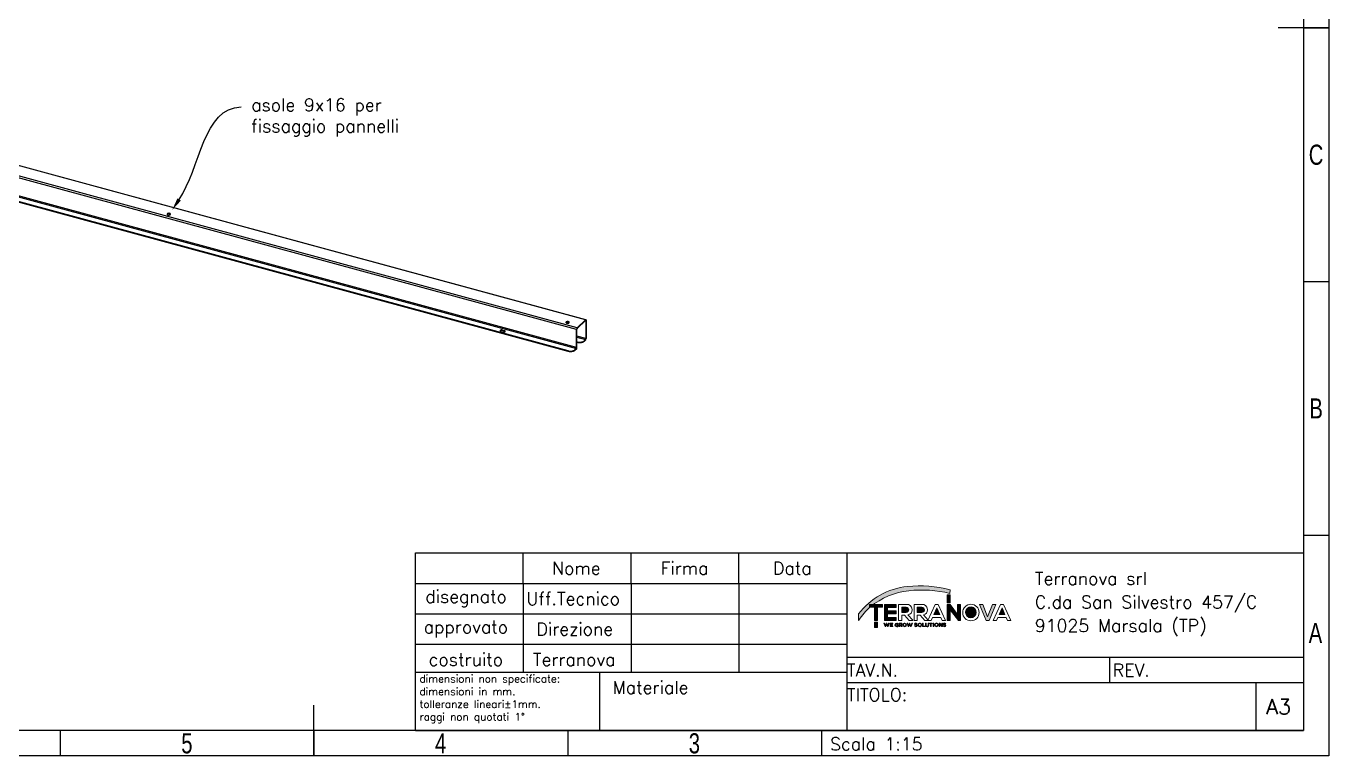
# Model space of a CAD drawing. Header units: millimetres. Extents: x -116399 to 112199, y -90759 to -31335.
# Drawn here: x -43208 to -39357, y -35640 to -33482 of the extents above; entities that cross this region are included whole.
import ezdxf
from ezdxf import colors
from ezdxf.entities.mleader import LeaderData, LeaderLine
from ezdxf.math import Vec2, Vec3

# ---------------------------------------------------------------- set-up
doc = ezdxf.new("R2010")
doc.units = ezdxf.units.MM
doc.layers.add('Livello 1', color=7, linetype='Continuous', lineweight=0)
doc.styles.add('Annotative', font='simplex.shx', dxfattribs={"height": 2.5})
doc.styles.add('Michele', font='simplex.shx', dxfattribs={"height": 2.5})
doc.styles.add('SLDTEXTSTYLE0', font='TXT', dxfattribs={"width": 0.75})

# ---------------------------------------------------------------- blocks, each defined once
blk = doc.blocks.new('1_15 TERRANOVA oriz A3')
at = {"layer": 'Livello 1'}
h = blk.add_hatch(color=40, dxfattribs=at)
edge = h.paths.add_edge_path()
edge.add_spline(control_points=[(4880.3, 491), (4839.3, 502.1), (4796.6, 505.4), (4754.3, 500.9), (4696.9, 495.3), (4644.4, 465.9), (4609.7, 419.7), (4609.7, 419.7), (4609.7, 400.1), (4609.7, 400.1), (4609.7, 400.1), (4610.5, 401.6), (4610.5, 401.6), (4619.8, 416.4), (4631.4, 429.6), (4644.8, 440.7), (4676.9, 467.7), (4716.5, 484.3), (4758.2, 488.4), (4798.9, 493.1), (4840.2, 490.4), (4879.9, 480.3), (4879.9, 480.3), (4880.3, 491), (4880.3, 491)], knot_values=[0, 0, 0, 0, 1, 1, 1, 2, 2, 2, 3, 3, 3, 4, 4, 4, 5, 5, 5, 6, 6, 6, 7, 7, 7, 8, 8, 8, 8], degree=3, periodic=0)
h = blk.add_hatch(color=74, dxfattribs=at)
h.dxf.hatch_style = 2
h.paths.add_polyline_path([(4871.4, 476.4), (4880.2, 476.4), (4880.2, 452.6), (4871.4, 452.6)])
h = blk.add_hatch(color=252, dxfattribs=at)
edge = h.paths.add_edge_path()
edge.add_spline(control_points=[(4656.7, 439.7), (4656.7, 439.7), (4641.7, 439.7), (4641.7, 439.7), (4641.7, 439.7), (4641.7, 447.8), (4641.7, 447.8), (4641.7, 447.8), (4680.6, 447.8), (4680.6, 447.8), (4680.6, 447.8), (4680.6, 439.7), (4680.6, 439.7), (4680.6, 439.7), (4665.6, 439.7), (4665.6, 439.7), (4665.6, 439.7), (4665.6, 400.5), (4665.6, 400.5), (4665.6, 400.5), (4656.7, 400.5), (4656.7, 400.5), (4656.7, 400.5), (4656.7, 439.7), (4656.7, 439.7)], knot_values=[0, 0, 0, 0, 1, 1, 1, 2, 2, 2, 3, 3, 3, 4, 4, 4, 5, 5, 5, 6, 6, 6, 7, 7, 7, 8, 8, 8, 8], degree=3, periodic=0)
h = blk.add_hatch(color=252, dxfattribs=at)
edge = h.paths.add_edge_path()
edge.add_spline(control_points=[(4721.3, 400.5), (4721.3, 400.5), (4685.9, 400.5), (4685.9, 400.5), (4685.9, 400.5), (4685.9, 447.8), (4685.9, 447.8), (4685.9, 447.8), (4721.3, 447.8), (4721.3, 447.8), (4721.3, 447.8), (4721.3, 439.1), (4721.3, 439.1), (4721.3, 439.1), (4694.8, 439.1), (4694.8, 439.1), (4694.8, 439.1), (4694.8, 428.5), (4694.8, 428.5), (4694.8, 428.5), (4720.4, 428.5), (4720.4, 428.5), (4720.4, 428.5), (4720.4, 420.2), (4720.4, 420.2), (4720.4, 420.2), (4694.8, 420.2), (4694.8, 420.2), (4694.8, 420.2), (4694.8, 409.6), (4694.8, 409.6), (4694.8, 409.6), (4721.3, 409.6), (4721.3, 409.6), (4721.3, 409.6), (4721.3, 400.5), (4721.3, 400.5)], knot_values=[0, 0, 0, 0, 1, 1, 1, 2, 2, 2, 3, 3, 3, 4, 4, 4, 5, 5, 5, 6, 6, 6, 7, 7, 7, 8, 8, 8, 9, 9, 9, 10, 10, 10, 11, 11, 11, 12, 12, 12, 12], degree=3, periodic=0)
h = blk.add_hatch(color=252, dxfattribs=at)
edge = h.paths.add_edge_path()
edge.add_spline(control_points=[(4737.1, 439.5), (4737.1, 439.5), (4737.1, 424.3), (4737.1, 424.3), (4737.1, 424.3), (4750.7, 424.3), (4750.7, 424.3), (4754.9, 424.3), (4758.3, 427.7), (4758.3, 431.9), (4758.3, 436.1), (4754.9, 439.5), (4750.7, 439.5), (4750.7, 439.5), (4737.1, 439.5), (4737.1, 439.5)], knot_values=[0, 0, 0, 0, 1, 1, 1, 2, 2, 2, 3, 3, 3, 4, 4, 4, 5, 5, 5, 5], degree=3, periodic=0)
edge = h.paths.add_edge_path(flags=0)
h = blk.add_hatch(color=252, dxfattribs=at)
edge = h.paths.add_edge_path()
edge.add_spline(control_points=[(4782.8, 439.5), (4782.8, 439.5), (4782.8, 424.3), (4782.8, 424.3), (4782.8, 424.3), (4796.3, 424.3), (4796.3, 424.3), (4800.3, 423.9), (4804, 426.8), (4804.4, 430.8), (4804.4, 431.2), (4804.5, 431.5), (4804.4, 431.9), (4804.5, 436), (4801.2, 439.4), (4797.1, 439.5), (4796.8, 439.5), (4796.6, 439.5), (4796.3, 439.5), (4796.3, 439.5), (4782.8, 439.5), (4782.8, 439.5)], knot_values=[0, 0, 0, 0, 1, 1, 1, 2, 2, 2, 3, 3, 3, 4, 4, 4, 5, 5, 5, 6, 6, 6, 7, 7, 7, 7], degree=3, periodic=0)
edge = h.paths.add_edge_path(flags=0)
h = blk.add_hatch(color=252, dxfattribs=at)
edge = h.paths.add_edge_path()
edge.add_spline(control_points=[(4840.7, 437.9), (4840.7, 437.9), (4832, 417.8), (4832, 417.8), (4832, 417.8), (4849.5, 417.8), (4849.5, 417.8), (4849.5, 417.8), (4840.7, 437.9), (4840.7, 437.9)], knot_values=[0, 0, 0, 0, 1, 1, 1, 2, 2, 2, 3, 3, 3, 3], degree=3, periodic=0)
edge = h.paths.add_edge_path(flags=0)
h = blk.add_hatch(color=252, dxfattribs=at)
edge = h.paths.add_edge_path()
edge.add_spline(control_points=[(4901.8, 448.1), (4901.8, 448.1), (4910.7, 448.1), (4910.7, 448.1), (4910.7, 448.1), (4910.7, 400.5), (4910.7, 400.5), (4910.7, 400.5), (4905.4, 400.5), (4905.4, 400.5), (4905.4, 400.5), (4880.5, 432.2), (4880.5, 432.2), (4880.5, 432.2), (4880.5, 400.5), (4880.5, 400.5), (4880.5, 400.5), (4871.7, 400.5), (4871.7, 400.5), (4871.7, 400.5), (4871.7, 447.8), (4871.7, 447.8), (4871.7, 447.8), (4880.1, 447.8), (4880.1, 447.8), (4880.1, 447.8), (4902, 418.4), (4902, 418.4), (4902, 418.4), (4901.8, 448.1), (4901.8, 448.1)], knot_values=[0, 0, 0, 0, 1, 1, 1, 2, 2, 2, 3, 3, 3, 4, 4, 4, 5, 5, 5, 6, 6, 6, 7, 7, 7, 8, 8, 8, 9, 9, 9, 10, 10, 10, 10], degree=3, periodic=0)
h = blk.add_hatch(color=252, dxfattribs=at)
edge = h.paths.add_edge_path()
edge.add_spline(control_points=[(4926.2, 423.9), (4926.2, 415.3), (4933.1, 408.4), (4941.7, 408.4), (4950.3, 408.4), (4957.2, 415.3), (4957.2, 423.9), (4957.9, 432.5), (4951.6, 440), (4943, 440.7), (4934.4, 441.4), (4926.9, 435), (4926.2, 426.5), (4926.1, 425.6), (4926.1, 424.8), (4926.2, 423.9)], knot_values=[0, 0, 0, 0, 1, 1, 1, 2, 2, 2, 3, 3, 3, 4, 4, 4, 5, 5, 5, 5], degree=3, periodic=0)
edge = h.paths.add_edge_path(flags=0)
h = blk.add_hatch(color=252, dxfattribs=at)
edge = h.paths.add_edge_path()
edge.add_spline(control_points=[(4996, 400.5), (4996, 400.5), (4986.7, 400.5), (4986.7, 400.5), (4986.7, 400.5), (4967, 448.1), (4967, 448.1), (4967, 448.1), (4977, 448.1), (4977, 448.1), (4977, 448.1), (4991.2, 411), (4991.2, 411), (4991.2, 411), (5005.6, 448.1), (5005.6, 448.1), (5005.6, 448.1), (5015.6, 448.1), (5015.6, 448.1), (5015.6, 448.1), (4996, 400.5), (4996, 400.5)], knot_values=[0, 0, 0, 0, 1, 1, 1, 2, 2, 2, 3, 3, 3, 4, 4, 4, 5, 5, 5, 6, 6, 6, 7, 7, 7, 7], degree=3, periodic=0)
h = blk.add_hatch(color=252, dxfattribs=at)
edge = h.paths.add_edge_path()
edge.add_spline(control_points=[(5033.7, 437.9), (5033.7, 437.9), (5024.9, 417.8), (5024.9, 417.8), (5024.9, 417.8), (5042.5, 417.8), (5042.5, 417.8), (5042.5, 417.8), (5033.7, 437.9), (5033.7, 437.9)], knot_values=[0, 0, 0, 0, 1, 1, 1, 2, 2, 2, 3, 3, 3, 3], degree=3, periodic=0)
edge = h.paths.add_edge_path(flags=0)
h = blk.add_hatch(color=94, dxfattribs=at)
h.dxf.hatch_style = 2
h.paths.add_polyline_path([(4656.8, 395.7), (4665.6, 395.7), (4665.6, 379.3), (4656.8, 379.3)])
h = blk.add_hatch(color=74, dxfattribs=at)
h.dxf.hatch_style = 2
h.paths.add_polyline_path([(4656.8, 395.7), (4665.6, 395.7), (4665.6, 379.3), (4656.8, 379.3)])
at = {"color": 7, "linetype": 'Continuous'}
for p, q in [((6000, 4305), (6000, 0)), ((5925, 4230), (5925, 75)), ((6000, 2152.5), (5850, 2152.5)), ((5925, 2152.5), (6000, 2152.5)), ((5925, 1402.5), (6000, 1402.5)), ((5925, 652.5), (6000, 652.5)), ((3000, 0), (3000, 150)), ((5925, 75), (75, 75)), ((2250, 75), (2250, 0)), ((3000, 75), (3000, 0)), ((3750, 75), (3750, 0)), ((4500, 75), (4500, 0)), ((6000, 0), (0, 0))]:
    blk.add_line(p, q, dxfattribs=at)
for p, q in [((3300, 75), (3300, 600)), ((3300, 600), (5925, 600)), ((3618.7, 510), (3618.7, 600)), ((3937.5, 510), (3937.5, 600)), ((4256.2, 510), (4256.2, 600)), ((4575, 600), (4575, 75)), ((5925, 600), (5925, 75)), ((3300, 510), (4575, 510)), ((3618.7, 510), (3618.7, 247.5)), ((3937.5, 510), (3937.5, 247.5)), ((4256.2, 510), (4256.2, 247.5)), ((3300, 420), (4575, 420)), ((3300, 330), (4575, 330)), ((5925, 291.3), (4575, 291.3)), ((5352.5, 216.3), (5352.5, 291.3)), ((3300, 247.5), (4575, 247.5)), ((3844.2, 247.5), (3844.2, 75)), ((5925, 216.3), (4575, 216.3)), ((5783.7, 216.3), (5783.7, 75)), ((3300, 75), (5925, 75))]:
    blk.add_line(p, q)
at = {"layer": 'Livello 1'}
for points in [[(4871.4, 476.4), (4880.2, 476.4), (4880.2, 452.6), (4871.4, 452.6)], [(4656.8, 395.7), (4665.6, 395.7), (4665.6, 379.3), (4656.8, 379.3)], [(4656.8, 395.7), (4665.6, 395.7), (4665.6, 379.3), (4656.8, 379.3)]]:
    blk.add_lwpolyline(points, close=True, dxfattribs=at)
for points, knots in [([(4880.3, 491), (4839.3, 502.1), (4796.6, 505.4), (4754.3, 500.9), (4696.9, 495.3), (4644.4, 465.9), (4609.7, 419.7), (4609.7, 419.7), (4609.7, 400.1), (4609.7, 400.1), (4609.7, 400.1), (4610.5, 401.6), (4610.5, 401.6), (4619.8, 416.4), (4631.4, 429.6), (4644.8, 440.7), (4676.9, 467.7), (4716.5, 484.3), (4758.2, 488.4), (4798.9, 493.1), (4840.2, 490.4), (4879.9, 480.3), (4879.9, 480.3), (4880.3, 491), (4880.3, 491)], [0, 0, 0, 0, 1, 1, 1, 2, 2, 2, 3, 3, 3, 4, 4, 4, 5, 5, 5, 6, 6, 6, 7, 7, 7, 8, 8, 8, 8]), ([(4656.7, 439.7), (4656.7, 439.7), (4641.7, 439.7), (4641.7, 439.7), (4641.7, 439.7), (4641.7, 447.8), (4641.7, 447.8), (4641.7, 447.8), (4680.6, 447.8), (4680.6, 447.8), (4680.6, 447.8), (4680.6, 439.7), (4680.6, 439.7), (4680.6, 439.7), (4665.6, 439.7), (4665.6, 439.7), (4665.6, 439.7), (4665.6, 400.5), (4665.6, 400.5), (4665.6, 400.5), (4656.7, 400.5), (4656.7, 400.5), (4656.7, 400.5), (4656.7, 439.7), (4656.7, 439.7)], [0, 0, 0, 0, 1, 1, 1, 2, 2, 2, 3, 3, 3, 4, 4, 4, 5, 5, 5, 6, 6, 6, 7, 7, 7, 8, 8, 8, 8]), ([(4721.3, 400.5), (4721.3, 400.5), (4685.9, 400.5), (4685.9, 400.5), (4685.9, 400.5), (4685.9, 447.8), (4685.9, 447.8), (4685.9, 447.8), (4721.3, 447.8), (4721.3, 447.8), (4721.3, 447.8), (4721.3, 439.1), (4721.3, 439.1), (4721.3, 439.1), (4694.8, 439.1), (4694.8, 439.1), (4694.8, 439.1), (4694.8, 428.5), (4694.8, 428.5), (4694.8, 428.5), (4720.4, 428.5), (4720.4, 428.5), (4720.4, 428.5), (4720.4, 420.2), (4720.4, 420.2), (4720.4, 420.2), (4694.8, 420.2), (4694.8, 420.2), (4694.8, 420.2), (4694.8, 409.6), (4694.8, 409.6), (4694.8, 409.6), (4721.3, 409.6), (4721.3, 409.6), (4721.3, 409.6), (4721.3, 400.5), (4721.3, 400.5)], [0, 0, 0, 0, 1, 1, 1, 2, 2, 2, 3, 3, 3, 4, 4, 4, 5, 5, 5, 6, 6, 6, 7, 7, 7, 8, 8, 8, 9, 9, 9, 10, 10, 10, 11, 11, 11, 12, 12, 12, 12]), ([(4770.1, 400.5), (4770.1, 400.5), (4759.5, 400.5), (4759.5, 400.5), (4759.5, 400.5), (4745.7, 416.3), (4745.7, 416.3), (4745.7, 416.3), (4737.1, 416.3), (4737.1, 416.3), (4737.1, 416.3), (4737.1, 400.5), (4737.1, 400.5), (4737.1, 400.5), (4728.2, 400.5), (4728.2, 400.5), (4728.2, 400.5), (4728.2, 448.1), (4728.2, 448.1), (4728.2, 448.1), (4750.7, 448.1), (4750.7, 448.1), (4759.5, 448.7), (4767.1, 442.2), (4767.7, 433.4), (4767.8, 433), (4767.8, 432.6), (4767.8, 432.2), (4768.3, 424.9), (4763.1, 418.4), (4755.8, 417.3), (4755.8, 417.3), (4770.1, 401.1), (4770.1, 401.1), (4770.1, 401.1), (4770.1, 400.5), (4770.1, 400.5)], [0, 0, 0, 0, 1, 1, 1, 2, 2, 2, 3, 3, 3, 4, 4, 4, 5, 5, 5, 6, 6, 6, 7, 7, 7, 8, 8, 8, 9, 9, 9, 10, 10, 10, 11, 11, 11, 12, 12, 12, 12]), ([(4737.1, 439.5), (4737.1, 439.5), (4737.1, 424.3), (4737.1, 424.3), (4737.1, 424.3), (4750.7, 424.3), (4750.7, 424.3), (4754.9, 424.3), (4758.3, 427.7), (4758.3, 431.9), (4758.3, 436.1), (4754.9, 439.5), (4750.7, 439.5), (4750.7, 439.5), (4737.1, 439.5), (4737.1, 439.5)], [0, 0, 0, 0, 1, 1, 1, 2, 2, 2, 3, 3, 3, 4, 4, 4, 5, 5, 5, 5]), ([(4815.7, 400.5), (4815.7, 400.5), (4805.1, 400.5), (4805.1, 400.5), (4805.1, 400.5), (4791.4, 416.3), (4791.4, 416.3), (4791.4, 416.3), (4782.8, 416.3), (4782.8, 416.3), (4782.8, 416.3), (4782.8, 400.5), (4782.8, 400.5), (4782.8, 400.5), (4773.7, 400.5), (4773.7, 400.5), (4773.7, 400.5), (4773.7, 448.1), (4773.7, 448.1), (4773.7, 448.1), (4796.2, 448.1), (4796.2, 448.1), (4804.9, 448.7), (4812.5, 442.2), (4813.2, 433.4), (4813.2, 433), (4813.2, 432.6), (4813.2, 432.2), (4813.8, 424.9), (4808.5, 418.4), (4801.3, 417.3), (4801.3, 417.3), (4815.6, 401.1), (4815.6, 401.1), (4815.6, 401.1), (4815.7, 400.5), (4815.7, 400.5)], [0, 0, 0, 0, 1, 1, 1, 2, 2, 2, 3, 3, 3, 4, 4, 4, 5, 5, 5, 6, 6, 6, 7, 7, 7, 8, 8, 8, 9, 9, 9, 10, 10, 10, 11, 11, 11, 12, 12, 12, 12]), ([(4782.8, 439.5), (4782.8, 439.5), (4782.8, 424.3), (4782.8, 424.3), (4782.8, 424.3), (4796.3, 424.3), (4796.3, 424.3), (4800.3, 423.9), (4804, 426.8), (4804.4, 430.8), (4804.4, 431.2), (4804.5, 431.5), (4804.4, 431.9), (4804.5, 436), (4801.2, 439.4), (4797.1, 439.5), (4796.8, 439.5), (4796.6, 439.5), (4796.3, 439.5), (4796.3, 439.5), (4782.8, 439.5), (4782.8, 439.5)], [0, 0, 0, 0, 1, 1, 1, 2, 2, 2, 3, 3, 3, 4, 4, 4, 5, 5, 5, 6, 6, 6, 7, 7, 7, 7]), ([(4853.1, 409.5), (4853.1, 409.5), (4828.2, 409.5), (4828.2, 409.5), (4828.2, 409.5), (4824.1, 400.5), (4824.1, 400.5), (4824.1, 400.5), (4814.5, 400.5), (4814.5, 400.5), (4814.5, 400.5), (4835.7, 447.8), (4835.7, 447.8), (4835.7, 447.8), (4845.4, 447.8), (4845.4, 447.8), (4845.4, 447.8), (4866.6, 400.5), (4866.6, 400.5), (4866.6, 400.5), (4856.9, 400.5), (4856.9, 400.5), (4856.9, 400.5), (4853.1, 409.5), (4853.1, 409.5)], [0, 0, 0, 0, 1, 1, 1, 2, 2, 2, 3, 3, 3, 4, 4, 4, 5, 5, 5, 6, 6, 6, 7, 7, 7, 8, 8, 8, 8]), ([(4840.7, 437.9), (4840.7, 437.9), (4832, 417.8), (4832, 417.8), (4832, 417.8), (4849.5, 417.8), (4849.5, 417.8), (4849.5, 417.8), (4840.7, 437.9), (4840.7, 437.9)], [0, 0, 0, 0, 1, 1, 1, 2, 2, 2, 3, 3, 3, 3]), ([(4901.8, 448.1), (4901.8, 448.1), (4910.7, 448.1), (4910.7, 448.1), (4910.7, 448.1), (4910.7, 400.5), (4910.7, 400.5), (4910.7, 400.5), (4905.4, 400.5), (4905.4, 400.5), (4905.4, 400.5), (4880.5, 432.2), (4880.5, 432.2), (4880.5, 432.2), (4880.5, 400.5), (4880.5, 400.5), (4880.5, 400.5), (4871.7, 400.5), (4871.7, 400.5), (4871.7, 400.5), (4871.7, 447.8), (4871.7, 447.8), (4871.7, 447.8), (4880.1, 447.8), (4880.1, 447.8), (4880.1, 447.8), (4902, 418.4), (4902, 418.4), (4902, 418.4), (4901.8, 448.1), (4901.8, 448.1)], [0, 0, 0, 0, 1, 1, 1, 2, 2, 2, 3, 3, 3, 4, 4, 4, 5, 5, 5, 6, 6, 6, 7, 7, 7, 8, 8, 8, 9, 9, 9, 10, 10, 10, 10]), ([(4966, 423.9), (4966, 410.5), (4955.2, 399.6), (4941.7, 399.6), (4928.3, 399.6), (4917.4, 410.4), (4917.4, 423.8), (4917.4, 423.9), (4917.4, 423.9), (4917.4, 423.9), (4917.4, 437.3), (4928.3, 448.2), (4941.7, 448.2), (4955.1, 448.2), (4966, 437.4), (4966, 424), (4966, 423.9), (4966, 423.9), (4966, 423.9)], [0, 0, 0, 0, 1, 1, 1, 2, 2, 2, 3, 3, 3, 4, 4, 4, 5, 5, 5, 6, 6, 6, 6]), ([(4926.2, 423.9), (4926.2, 415.3), (4933.1, 408.4), (4941.7, 408.4), (4950.3, 408.4), (4957.2, 415.3), (4957.2, 423.9), (4957.9, 432.5), (4951.6, 440), (4943, 440.7), (4934.4, 441.4), (4926.9, 435), (4926.2, 426.5), (4926.1, 425.6), (4926.1, 424.8), (4926.2, 423.9)], [0, 0, 0, 0, 1, 1, 1, 2, 2, 2, 3, 3, 3, 4, 4, 4, 5, 5, 5, 5]), ([(4996, 400.5), (4996, 400.5), (4986.7, 400.5), (4986.7, 400.5), (4986.7, 400.5), (4967, 448.1), (4967, 448.1), (4967, 448.1), (4977, 448.1), (4977, 448.1), (4977, 448.1), (4991.2, 411), (4991.2, 411), (4991.2, 411), (5005.6, 448.1), (5005.6, 448.1), (5005.6, 448.1), (5015.6, 448.1), (5015.6, 448.1), (5015.6, 448.1), (4996, 400.5), (4996, 400.5)], [0, 0, 0, 0, 1, 1, 1, 2, 2, 2, 3, 3, 3, 4, 4, 4, 5, 5, 5, 6, 6, 6, 7, 7, 7, 7]), ([(5046.1, 409.5), (5046.1, 409.5), (5021.4, 409.5), (5021.4, 409.5), (5021.4, 409.5), (5017.1, 400.5), (5017.1, 400.5), (5017.1, 400.5), (5007.6, 400.5), (5007.6, 400.5), (5007.6, 400.5), (5028.8, 447.8), (5028.8, 447.8), (5028.8, 447.8), (5038.5, 447.8), (5038.5, 447.8), (5038.5, 447.8), (5059.7, 400.5), (5059.7, 400.5), (5059.7, 400.5), (5049.9, 400.5), (5049.9, 400.5), (5049.9, 400.5), (5046.1, 409.5), (5046.1, 409.5)], [0, 0, 0, 0, 1, 1, 1, 2, 2, 2, 3, 3, 3, 4, 4, 4, 5, 5, 5, 6, 6, 6, 7, 7, 7, 8, 8, 8, 8]), ([(5033.7, 437.9), (5033.7, 437.9), (5024.9, 417.8), (5024.9, 417.8), (5024.9, 417.8), (5042.5, 417.8), (5042.5, 417.8), (5042.5, 417.8), (5033.7, 437.9), (5033.7, 437.9)], [0, 0, 0, 0, 1, 1, 1, 2, 2, 2, 3, 3, 3, 3]), ([(4684.5, 392.9), (4684.5, 392.9), (4686.5, 392.9), (4686.5, 392.9), (4686.5, 392.9), (4689.1, 385), (4689.1, 385), (4689.1, 385), (4691.7, 392.9), (4691.7, 392.9), (4691.7, 392.9), (4693.3, 392.9), (4693.3, 392.9), (4693.3, 392.9), (4696, 385), (4696, 385), (4696, 385), (4698.5, 392.9), (4698.5, 392.9), (4698.5, 392.9), (4700.5, 392.9), (4700.5, 392.9), (4700.5, 392.9), (4696.8, 382.3), (4696.8, 382.3), (4696.8, 382.3), (4695.1, 382.3), (4695.1, 382.3), (4695.1, 382.3), (4692.5, 390), (4692.5, 390), (4692.5, 390), (4689.9, 382.3), (4689.9, 382.3), (4689.9, 382.3), (4688.2, 382.3), (4688.2, 382.3), (4688.2, 382.3), (4684.5, 392.9), (4684.5, 392.9)], [0, 0, 0, 0, 1, 1, 1, 2, 2, 2, 3, 3, 3, 4, 4, 4, 5, 5, 5, 6, 6, 6, 7, 7, 7, 8, 8, 8, 9, 9, 9, 10, 10, 10, 11, 11, 11, 12, 12, 12, 13, 13, 13, 13]), ([(4702.6, 392.9), (4702.6, 392.9), (4710.5, 392.9), (4710.5, 392.9), (4710.5, 392.9), (4710.5, 391.2), (4710.5, 391.2), (4710.5, 391.2), (4704.4, 391.2), (4704.4, 391.2), (4704.4, 391.2), (4704.4, 388.4), (4704.4, 388.4), (4704.4, 388.4), (4709.7, 388.4), (4709.7, 388.4), (4709.7, 388.4), (4709.7, 386.8), (4709.7, 386.8), (4709.7, 386.8), (4704.4, 386.8), (4704.4, 386.8), (4704.4, 386.8), (4704.4, 383.8), (4704.4, 383.8), (4704.4, 383.8), (4710.6, 383.8), (4710.6, 383.8), (4710.6, 383.8), (4710.6, 382.2), (4710.6, 382.2), (4710.6, 382.2), (4702.6, 382.2), (4702.6, 382.2), (4702.6, 382.2), (4702.6, 392.9), (4702.6, 392.9)], [0, 0, 0, 0, 1, 1, 1, 2, 2, 2, 3, 3, 3, 4, 4, 4, 5, 5, 5, 6, 6, 6, 7, 7, 7, 8, 8, 8, 9, 9, 9, 10, 10, 10, 11, 11, 11, 12, 12, 12, 12]), ([(4717.2, 387.5), (4717.2, 387.5), (4717.2, 387.5), (4717.2, 387.5), (4717.2, 390.4), (4719.6, 392.8), (4722.5, 392.8), (4724, 392.9), (4725.5, 392.3), (4726.6, 391.4), (4726.6, 391.4), (4725.4, 389.9), (4725.4, 389.9), (4724.6, 390.7), (4723.5, 391.1), (4722.4, 391.1), (4720.4, 391), (4718.9, 389.3), (4719, 387.3), (4719, 387.3), (4719, 387.3), (4719, 387.3), (4718.8, 385.3), (4720.3, 383.6), (4722.3, 383.4), (4722.4, 383.4), (4722.5, 383.4), (4722.6, 383.4), (4723.5, 383.4), (4724.4, 383.7), (4725.2, 384.3), (4725.2, 384.3), (4725.2, 386.3), (4725.2, 386.3), (4725.2, 386.3), (4722.4, 386.3), (4722.4, 386.3), (4722.4, 386.3), (4722.4, 387.9), (4722.4, 387.9), (4722.4, 387.9), (4727, 387.9), (4727, 387.9), (4727, 387.9), (4727, 383.4), (4727, 383.4), (4725.8, 382.3), (4724.2, 381.7), (4722.5, 381.7), (4719.6, 381.7), (4717.2, 384.1), (4717.2, 387), (4717.2, 387.2), (4717.2, 387.3), (4717.2, 387.5)], [0, 0, 0, 0, 1, 1, 1, 2, 2, 2, 3, 3, 3, 4, 4, 4, 5, 5, 5, 6, 6, 6, 7, 7, 7, 8, 8, 8, 9, 9, 9, 10, 10, 10, 11, 11, 11, 12, 12, 12, 13, 13, 13, 14, 14, 14, 15, 15, 15, 16, 16, 16, 17, 17, 17, 18, 18, 18, 18]), ([(4729.9, 392.9), (4729.9, 392.9), (4734.6, 392.9), (4734.6, 392.9), (4735.8, 392.9), (4736.9, 392.6), (4737.7, 391.8), (4738.3, 391.2), (4738.6, 390.4), (4738.6, 389.5), (4738.6, 389.5), (4738.6, 389.5), (4738.6, 389.5), (4738.7, 388), (4737.6, 386.6), (4736.1, 386.3), (4736.1, 386.3), (4738.9, 382.3), (4738.9, 382.3), (4738.9, 382.3), (4736.7, 382.3), (4736.7, 382.3), (4736.7, 382.3), (4734, 386), (4734, 386), (4734, 386), (4731.6, 386), (4731.6, 386), (4731.6, 386), (4731.6, 382.3), (4731.6, 382.3), (4731.6, 382.3), (4729.8, 382.3), (4729.8, 382.3), (4729.8, 382.3), (4729.9, 392.9), (4729.9, 392.9)], [0, 0, 0, 0, 1, 1, 1, 2, 2, 2, 3, 3, 3, 4, 4, 4, 5, 5, 5, 6, 6, 6, 7, 7, 7, 8, 8, 8, 9, 9, 9, 10, 10, 10, 11, 11, 11, 12, 12, 12, 12]), ([(4734.5, 387.6), (4735.9, 387.6), (4736.7, 388.3), (4736.7, 389.3), (4736.7, 389.3), (4736.7, 389.3), (4736.7, 389.3), (4736.7, 390.5), (4735.9, 391.1), (4734.5, 391.1), (4734.5, 391.1), (4731.7, 391.1), (4731.7, 391.1), (4731.7, 391.1), (4731.7, 387.5), (4731.7, 387.5), (4731.7, 387.5), (4734.5, 387.6), (4734.5, 387.6)], [0, 0, 0, 0, 1, 1, 1, 2, 2, 2, 3, 3, 3, 4, 4, 4, 5, 5, 5, 6, 6, 6, 6]), ([(4740.6, 387.5), (4740.6, 387.5), (4740.6, 387.5), (4740.6, 387.5), (4740.9, 390.6), (4743.7, 392.8), (4746.8, 392.5), (4749.4, 392.3), (4751.5, 390.2), (4751.8, 387.5), (4751.8, 387.5), (4751.8, 387.5), (4751.8, 387.5), (4751.9, 384.6), (4749.7, 382.1), (4746.8, 381.9), (4746.6, 381.9), (4746.4, 381.9), (4746.2, 381.9), (4743.3, 381.8), (4740.8, 384), (4740.6, 386.9), (4740.6, 387.1), (4740.6, 387.3), (4740.6, 387.5)], [0, 0, 0, 0, 1, 1, 1, 2, 2, 2, 3, 3, 3, 4, 4, 4, 5, 5, 5, 6, 6, 6, 7, 7, 7, 8, 8, 8, 8]), ([(4749.8, 387.5), (4749.8, 387.5), (4749.8, 387.5), (4749.8, 387.5), (4749.9, 389.5), (4748.4, 391.2), (4746.3, 391.3), (4746.3, 391.3), (4746.2, 391.3), (4746.2, 391.3), (4744.2, 391.3), (4742.6, 389.7), (4742.6, 387.7), (4742.6, 387.6), (4742.6, 387.6), (4742.6, 387.5), (4742.6, 387.5), (4742.6, 387.5), (4742.6, 387.5), (4742.5, 385.5), (4744.1, 383.8), (4746.1, 383.7), (4746.1, 383.7), (4746.2, 383.7), (4746.2, 383.7), (4748.2, 383.7), (4749.8, 385.3), (4749.8, 387.3), (4749.8, 387.3), (4749.8, 387.4), (4749.8, 387.5)], [0, 0, 0, 0, 1, 1, 1, 2, 2, 2, 3, 3, 3, 4, 4, 4, 5, 5, 5, 6, 6, 6, 7, 7, 7, 8, 8, 8, 9, 9, 9, 10, 10, 10, 10]), ([(4752.9, 392.9), (4752.9, 392.9), (4754.9, 392.9), (4754.9, 392.9), (4754.9, 392.9), (4757.5, 385), (4757.5, 385), (4757.5, 385), (4760, 392.9), (4760, 392.9), (4760, 392.9), (4761.6, 392.9), (4761.6, 392.9), (4761.6, 392.9), (4764.3, 385), (4764.3, 385), (4764.3, 385), (4766.8, 392.9), (4766.8, 392.9), (4766.8, 392.9), (4768.8, 392.9), (4768.8, 392.9), (4768.8, 392.9), (4765.1, 382.3), (4765.1, 382.3), (4765.1, 382.3), (4763.4, 382.3), (4763.4, 382.3), (4763.4, 382.3), (4760.8, 390), (4760.8, 390), (4760.8, 390), (4758.2, 382.3), (4758.2, 382.3), (4758.2, 382.3), (4756.6, 382.3), (4756.6, 382.3), (4756.6, 382.3), (4752.9, 392.9), (4752.9, 392.9)], [0, 0, 0, 0, 1, 1, 1, 2, 2, 2, 3, 3, 3, 4, 4, 4, 5, 5, 5, 6, 6, 6, 7, 7, 7, 8, 8, 8, 9, 9, 9, 10, 10, 10, 11, 11, 11, 12, 12, 12, 13, 13, 13, 13]), ([(4774.9, 383.7), (4774.9, 383.7), (4776.1, 385.1), (4776.1, 385.1), (4777, 384.2), (4778.2, 383.7), (4779.4, 383.7), (4780.6, 383.7), (4781.3, 384.2), (4781.3, 385.1), (4781.3, 385.1), (4781.3, 385.1), (4781.3, 385.1), (4781.3, 385.9), (4780.9, 386.2), (4778.9, 386.7), (4777, 387.2), (4775.3, 387.9), (4775.3, 389.9), (4775.3, 389.9), (4775.3, 389.9), (4775.3, 389.9), (4775.4, 391.7), (4776.9, 393.1), (4778.8, 393.1), (4778.8, 393.1), (4778.9, 393.1), (4779, 393), (4780.4, 393.1), (4781.8, 392.6), (4782.9, 391.7), (4782.9, 391.7), (4781.9, 390.2), (4781.9, 390.2), (4781.1, 390.9), (4780.1, 391.3), (4779, 391.4), (4777.9, 391.4), (4777.2, 390.8), (4777.2, 390.1), (4777.2, 390.1), (4777.2, 390.1), (4777.2, 390.1), (4777.2, 389.2), (4777.7, 388.9), (4779.8, 388.4), (4781.9, 387.9), (4783.2, 387), (4783.2, 385.3), (4783.2, 385.3), (4783.2, 385.3), (4783.2, 385.3), (4783.2, 383.3), (4781.6, 382.1), (4779.4, 382.1), (4777.8, 382.1), (4776.2, 382.6), (4774.9, 383.7)], [0, 0, 0, 0, 1, 1, 1, 2, 2, 2, 3, 3, 3, 4, 4, 4, 5, 5, 5, 6, 6, 6, 7, 7, 7, 8, 8, 8, 9, 9, 9, 10, 10, 10, 11, 11, 11, 12, 12, 12, 13, 13, 13, 14, 14, 14, 15, 15, 15, 16, 16, 16, 17, 17, 17, 18, 18, 18, 19, 19, 19, 19]), ([(4785.1, 387.5), (4785.1, 387.5), (4785.1, 387.5), (4785.1, 387.5), (4785.4, 390.6), (4788.2, 392.8), (4791.3, 392.5), (4793.9, 392.3), (4796, 390.2), (4796.3, 387.5), (4796.3, 387.5), (4796.3, 387.5), (4796.3, 387.5), (4796.4, 384.6), (4794.2, 382.1), (4791.3, 381.9), (4791.1, 381.9), (4790.9, 381.9), (4790.7, 381.9), (4787.8, 381.8), (4785.3, 384), (4785.1, 386.9), (4785.1, 387.1), (4785.1, 387.3), (4785.1, 387.5)], [0, 0, 0, 0, 1, 1, 1, 2, 2, 2, 3, 3, 3, 4, 4, 4, 5, 5, 5, 6, 6, 6, 7, 7, 7, 8, 8, 8, 8]), ([(4794.3, 387.5), (4794.3, 387.5), (4794.3, 387.5), (4794.3, 387.5), (4794.4, 389.5), (4792.8, 391.2), (4790.7, 391.3), (4790.7, 391.3), (4790.7, 391.3), (4790.7, 391.3), (4788.7, 391.3), (4787.1, 389.7), (4787.1, 387.7), (4787.1, 387.6), (4787.1, 387.6), (4787.1, 387.5), (4787.1, 387.5), (4787.1, 387.5), (4787.1, 387.5), (4787, 385.5), (4788.6, 383.8), (4790.6, 383.7), (4790.6, 383.7), (4790.7, 383.7), (4790.7, 383.7), (4792.7, 383.7), (4794.3, 385.3), (4794.3, 387.3), (4794.3, 387.3), (4794.3, 387.4), (4794.3, 387.5), (4794.3, 387.5), (4794.3, 387.5), (4794.3, 387.5)], [0, 0, 0, 0, 1, 1, 1, 2, 2, 2, 3, 3, 3, 4, 4, 4, 5, 5, 5, 6, 6, 6, 7, 7, 7, 8, 8, 8, 9, 9, 9, 10, 10, 10, 11, 11, 11, 11]), ([(4798.7, 392.9), (4798.7, 392.9), (4800.6, 392.9), (4800.6, 392.9), (4800.6, 392.9), (4800.6, 383.9), (4800.6, 383.9), (4800.6, 383.9), (4806.2, 383.9), (4806.2, 383.9), (4806.2, 383.9), (4806.2, 382.2), (4806.2, 382.2), (4806.2, 382.2), (4798.7, 382.2), (4798.7, 382.2), (4798.7, 382.2), (4798.7, 392.9), (4798.7, 392.9)], [0, 0, 0, 0, 1, 1, 1, 2, 2, 2, 3, 3, 3, 4, 4, 4, 5, 5, 5, 6, 6, 6, 6]), ([(4807.9, 386.7), (4807.9, 386.7), (4807.9, 392.9), (4807.9, 392.9), (4807.9, 392.9), (4809.8, 392.9), (4809.8, 392.9), (4809.8, 392.9), (4809.8, 386.8), (4809.8, 386.8), (4809.8, 384.8), (4810.8, 383.7), (4812.5, 383.7), (4814.2, 383.7), (4815.2, 384.7), (4815.2, 386.7), (4815.2, 386.7), (4815.2, 392.9), (4815.2, 392.9), (4815.2, 392.9), (4817.1, 392.9), (4817.1, 392.9), (4817.1, 392.9), (4817.1, 386.8), (4817.1, 386.8), (4817.4, 384.4), (4815.6, 382.3), (4813.3, 382), (4813, 382), (4812.7, 382), (4812.5, 382), (4810.1, 381.8), (4808.1, 383.6), (4807.9, 385.9), (4807.9, 386.2), (4807.9, 386.4), (4807.9, 386.7)], [0, 0, 0, 0, 1, 1, 1, 2, 2, 2, 3, 3, 3, 4, 4, 4, 5, 5, 5, 6, 6, 6, 7, 7, 7, 8, 8, 8, 9, 9, 9, 10, 10, 10, 11, 11, 11, 12, 12, 12, 12]), ([(4822.4, 391.1), (4822.4, 391.1), (4819.1, 391.1), (4819.1, 391.1), (4819.1, 391.1), (4819.1, 392.9), (4819.1, 392.9), (4819.1, 392.9), (4827.7, 392.9), (4827.7, 392.9), (4827.7, 392.9), (4827.7, 391.1), (4827.7, 391.1), (4827.7, 391.1), (4824.3, 391.1), (4824.3, 391.1), (4824.3, 391.1), (4824.3, 382.2), (4824.3, 382.2), (4824.3, 382.2), (4822.4, 382.2), (4822.4, 382.2), (4822.4, 382.2), (4822.4, 391.1), (4822.4, 391.1)], [0, 0, 0, 0, 1, 1, 1, 2, 2, 2, 3, 3, 3, 4, 4, 4, 5, 5, 5, 6, 6, 6, 7, 7, 7, 8, 8, 8, 8]), ([(4830, 392.9), (4830, 392.9), (4831.9, 392.9), (4831.9, 392.9), (4831.9, 392.9), (4831.9, 382.3), (4831.9, 382.3), (4831.9, 382.3), (4830.1, 382.3), (4830.1, 382.3), (4830.1, 382.3), (4830, 392.9), (4830, 392.9)], [0, 0, 0, 0, 1, 1, 1, 2, 2, 2, 3, 3, 3, 4, 4, 4, 4]), ([(4834.4, 387.5), (4834.4, 387.5), (4834.4, 387.5), (4834.4, 387.5), (4834.4, 390.6), (4836.9, 393.1), (4840, 393.1), (4843.1, 393.1), (4845.6, 390.6), (4845.6, 387.5), (4845.6, 387.5), (4845.6, 387.5), (4845.6, 387.5), (4845.6, 384.4), (4843.1, 381.9), (4840, 381.9), (4836.9, 381.9), (4834.4, 384.4), (4834.4, 387.5)], [0, 0, 0, 0, 1, 1, 1, 2, 2, 2, 3, 3, 3, 4, 4, 4, 5, 5, 5, 6, 6, 6, 6]), ([(4843.7, 387.5), (4843.7, 387.5), (4843.7, 387.5), (4843.7, 387.5), (4843.7, 389.5), (4842.1, 391.2), (4840.1, 391.3), (4840, 391.3), (4840, 391.3), (4840, 391.3), (4838, 391.3), (4836.4, 389.7), (4836.4, 387.7), (4836.4, 387.6), (4836.4, 387.6), (4836.4, 387.5), (4836.4, 387.5), (4836.4, 387.5), (4836.4, 387.5), (4836.2, 385.5), (4837.6, 383.7), (4839.6, 383.4), (4841.6, 383.2), (4843.4, 384.6), (4843.7, 386.6), (4843.7, 386.9), (4843.7, 387.2), (4843.7, 387.5)], [0, 0, 0, 0, 1, 1, 1, 2, 2, 2, 3, 3, 3, 4, 4, 4, 5, 5, 5, 6, 6, 6, 7, 7, 7, 8, 8, 8, 9, 9, 9, 9]), ([(4848, 392.9), (4848, 392.9), (4849.8, 392.9), (4849.8, 392.9), (4849.8, 392.9), (4855.5, 385.5), (4855.5, 385.5), (4855.5, 385.5), (4855.5, 392.9), (4855.5, 392.9), (4855.5, 392.9), (4857.4, 392.9), (4857.4, 392.9), (4857.4, 392.9), (4857.4, 382.3), (4857.4, 382.3), (4857.4, 382.3), (4855.8, 382.3), (4855.8, 382.3), (4855.8, 382.3), (4849.9, 389.9), (4849.9, 389.9), (4849.9, 389.9), (4849.9, 382.3), (4849.9, 382.3), (4849.9, 382.3), (4848, 382.3), (4848, 382.3), (4848, 382.3), (4848, 392.9), (4848, 392.9)], [0, 0, 0, 0, 1, 1, 1, 2, 2, 2, 3, 3, 3, 4, 4, 4, 5, 5, 5, 6, 6, 6, 7, 7, 7, 8, 8, 8, 9, 9, 9, 10, 10, 10, 10]), ([(4859.6, 383.7), (4859.6, 383.7), (4860.7, 385.1), (4860.7, 385.1), (4861.6, 384.2), (4862.8, 383.7), (4864.1, 383.7), (4865.2, 383.7), (4866, 384.2), (4866, 385.1), (4866, 385.1), (4866, 385.1), (4866, 385.1), (4866, 385.9), (4865.6, 386.2), (4863.6, 386.7), (4861.5, 387.2), (4860, 387.9), (4860, 389.9), (4860, 389.9), (4860, 389.9), (4860, 389.9), (4860.1, 391.7), (4861.6, 393.1), (4863.4, 393.1), (4863.5, 393.1), (4863.6, 393.1), (4863.7, 393), (4865.1, 393.1), (4866.4, 392.6), (4867.5, 391.7), (4867.5, 391.7), (4866.5, 390.2), (4866.5, 390.2), (4865.7, 390.9), (4864.7, 391.3), (4863.6, 391.4), (4862.5, 391.4), (4861.9, 390.8), (4861.9, 390.1), (4861.9, 390.1), (4861.9, 390.1), (4861.9, 390.1), (4861.9, 389.2), (4862.4, 388.9), (4864.4, 388.4), (4866.4, 387.9), (4867.8, 387), (4867.8, 385.3), (4867.8, 385.3), (4867.8, 385.3), (4867.8, 385.3), (4867.8, 383.3), (4866.3, 382.1), (4864, 382.1), (4862.4, 382.1), (4860.8, 382.6), (4859.6, 383.7)], [0, 0, 0, 0, 1, 1, 1, 2, 2, 2, 3, 3, 3, 4, 4, 4, 5, 5, 5, 6, 6, 6, 7, 7, 7, 8, 8, 8, 9, 9, 9, 10, 10, 10, 11, 11, 11, 12, 12, 12, 13, 13, 13, 14, 14, 14, 15, 15, 15, 16, 16, 16, 17, 17, 17, 18, 18, 18, 19, 19, 19, 19])]:
    blk.add_open_spline(points, degree=3, knots=knots, dxfattribs=at)
at = {"style": 'Michele'}
for s, height, p in [('Nome', 37.5, (3704, 536.2)), ('Firma', 37.5, (4024.6, 536.2)), ('Data', 37.5, (4356.7, 536.2)), ('Terranova srl', 37.5, (5130.7, 505.8)), ('disegnato', 37.5, (3329, 452.5)), ('Uff.Tecnico', 37.5, (3628.1, 446.2)), ('C.da San Silvestro 457/C', 37.5, (5130.7, 436.2)), ('approvato', 37.5, (3324.6, 362.5)), ('Direzione', 37.5, (3657.6, 356.2)), ('91025 Marsala (TP)', 37.5, (5130.7, 366.5)), ('costruito', 37.5, (3338.8, 266.2)), ('Terranova', 37.5, (3646.9, 266.2)), ('TAV.N.', 37.5, (4575, 235.1)), ('REV.', 37.5, (5361.2, 235.1)), ('dimensioni non specificate:', 22.5, (3311.9, 216.8)), ('dimensioni in mm.', 22.5, (3311.9, 179.3)), ('Materiale', 37.5, (3883.1, 183.7)), ('TITOLO:', 37.5, (4575, 162.2)), ('tolleranze lineari±1mm.', 22.5, (3311.9, 141.8)), ('A3', 45, (5814.7, 123.2)), ('raggi non quotati 1°', 22.5, (3311.9, 104.3)), ('Scala 1:15', 37.5, (4525.7, 16.7))]:
    blk.add_text(s, height=height, dxfattribs=at).set_placement(p)
at = {"color": 7, "linetype": 'Continuous', "char_height": 59.5, "attachment_point": 2, "style": 'SLDTEXTSTYLE0'}
for s, insert in [('C', (5961.9, 1807.1)), ('B', (5962.1, 1057.1)), ('A', (5960.1, 393.3)), ('5', (2624.4, 67.1)), ('4', (3374.4, 67.1)), ('3', (4124.4, 67.1))]:
    blk.add_mtext(s, dxfattribs=dict(at, insert=insert))

msp = doc.modelspace()

# ---------------------------------------------------------------- linework, layer by layer
at = {"color": 7, "linetype": 'Continuous', "lineweight": 25}
for p, q in [((-41580.188, -34379.686), (-43672.722, -33810.98)), ((-41578.322, -34374.435), (-43670.855, -33805.73)), ((-41554.054, -34350.749), (-43646.587, -33782.043)), ((-41553.004, -34350.318), (-43645.538, -33781.612)), ((-43673.655, -33866.75), (-41581.122, -34435.456)), ((-41580.188, -34432.831), (-43672.722, -33864.125)), ((-41605.355, -34442.555), (-43671.356, -33881.06)), ((-41605.355, -34444.269), (-43671.356, -33882.774)), ((-41578.322, -34374.435), (-41554.054, -34350.749)), ((-41554.054, -34352.463), (-41554.054, -34350.749)), ((-41803.884, -34385.537), (-41798.489, -34387.003)), ((-41799.264, -34381.027), (-41793.869, -34382.494)), ((-41799.264, -34381.027), (-41799.264, -34382.742)), ((-41799.264, -34382.742), (-41793.869, -34384.208)), ((-41793.869, -34384.208), (-41793.869, -34382.494)), ((-41579.255, -34378.775), (-41580.188, -34379.686)), ((-41580.188, -34432.831), (-41580.188, -34379.686)), ((-41579.255, -34431.919), (-41579.255, -34378.775)), ((-41578.322, -34376.15), (-41554.054, -34352.463)), ((-41578.322, -34374.435), (-41578.322, -34376.15)), ((-41553.12, -34353.267), (-41554.494, -34352.893)), ((-41552.187, -34352.356), (-41553.12, -34353.267)), ((-41553.12, -34353.267), (-41553.12, -34406.411)), ((-41552.187, -34352.356), (-41552.187, -34405.5)), ((-41553.12, -34406.411), (-41579.255, -34399.308)), ((-41579.255, -34402.187), (-41554.054, -34409.036)), ((-41578.287, -34416.135), (-41579.255, -34415.872)), ((-41578.287, -34417.85), (-41579.255, -34417.587)), ((-41578.287, -34417.85), (-41578.287, -34416.135)), ((-41554.054, -34409.036), (-41558.02, -34412.908)), ((-41554.054, -34410.751), (-41558.02, -34414.622)), ((-41558.02, -34412.908), (-41558.02, -34414.622)), ((-41554.054, -34409.036), (-41554.054, -34410.751)), ((-41553.12, -34406.411), (-41552.187, -34405.5)), ((-41605.355, -34444.269), (-41605.355, -34442.555)), ((-41581.122, -34435.456), (-41585.089, -34439.328)), ((-41581.122, -34437.17), (-41585.089, -34441.042)), ((-41585.089, -34439.328), (-41585.089, -34441.042)), ((-41581.122, -34435.456), (-41581.122, -34437.17)), ((-41580.188, -34432.831), (-41579.255, -34431.919))]:
    msp.add_line(p, q, dxfattribs=at)
at = {"color": 7, "linetype": 'Continuous', "lineweight": 25, "flags": 128}
for points in [[(-42787.93, -34040.795), (-42787.227, -34040.952), (-42786.487, -34041.052), (-42785.725, -34041.092), (-42784.961, -34041.072), (-42784.211, -34040.992), (-42783.494, -34040.854), (-42782.826, -34040.661), (-42782.223, -34040.419), (-42781.699, -34040.131), (-42781.267, -34039.806), (-42780.936, -34039.45), (-42780.714, -34039.073), (-42780.606, -34038.683), (-42780.616, -34038.288), (-42780.742, -34037.9), (-42780.982, -34037.525), (-42781.331, -34037.174), (-42781.779, -34036.854), (-42782.317, -34036.574), (-42782.931, -34036.339), (-42783.608, -34036.155), (-42784.332, -34036.026), (-42785.085, -34035.956), (-42785.85, -34035.946), (-42786.609, -34035.996), (-42787.345, -34036.105), (-42788.04, -34036.271), (-42788.677, -34036.489), (-42789.242, -34036.755), (-42789.722, -34037.062), (-42790.104, -34037.404), (-42790.382, -34037.771), (-42790.547, -34038.156), (-42790.596, -34038.55), (-42790.528, -34038.942), (-42790.344, -34039.325), (-42790.049, -34039.689), (-42789.65, -34040.025), (-42789.155, -34040.326), (-42788.577, -34040.585), (-42787.93, -34040.795)], [(-42780.881, -34039.375), (-42780.982, -34039.239), (-42781.331, -34038.888), (-42781.779, -34038.569), (-42782.317, -34038.288), (-42782.931, -34038.053), (-42783.608, -34037.869), (-42784.332, -34037.74), (-42785.085, -34037.67), (-42785.85, -34037.66), (-42786.609, -34037.71), (-42787.345, -34037.819), (-42788.04, -34037.985), (-42788.677, -34038.204), (-42789.242, -34038.47), (-42789.722, -34038.777), (-42790.104, -34039.118), (-42790.311, -34039.375)], [(-41554.054, -34350.749), (-41553.729, -34350.485), (-41553.415, -34350.333), (-41553.12, -34350.297), (-41552.854, -34350.38), (-41552.624, -34350.578), (-41552.437, -34350.885), (-41552.299, -34351.293), (-41552.215, -34351.788), (-41552.187, -34352.356)], [(-41799.264, -34381.027), (-41799.977, -34380.869), (-41800.73, -34380.77), (-41801.503, -34380.733), (-41802.278, -34380.759), (-41803.036, -34380.846), (-41803.758, -34380.994), (-41804.426, -34381.198), (-41805.024, -34381.454), (-41805.536, -34381.754), (-41805.952, -34382.092), (-41806.259, -34382.46), (-41806.451, -34382.847), (-41806.523, -34383.246), (-41806.473, -34383.645), (-41806.303, -34384.035), (-41806.016, -34384.407), (-41805.62, -34384.751), (-41805.124, -34385.059), (-41804.54, -34385.323), (-41803.884, -34385.537)], [(-41799.264, -34382.742), (-41799.977, -34382.583), (-41800.73, -34382.484), (-41801.503, -34382.447), (-41802.278, -34382.473), (-41803.036, -34382.561), (-41803.758, -34382.709), (-41804.426, -34382.913), (-41805.024, -34383.168), (-41805.536, -34383.469), (-41805.952, -34383.807), (-41806.236, -34384.139)], [(-41798.489, -34387.003), (-41797.776, -34387.162), (-41797.023, -34387.26), (-41796.25, -34387.298), (-41795.475, -34387.272), (-41794.717, -34387.184), (-41793.995, -34387.036), (-41793.327, -34386.832), (-41792.729, -34386.577), (-41792.216, -34386.276), (-41791.801, -34385.938), (-41791.494, -34385.571), (-41791.301, -34385.183), (-41791.229, -34384.785), (-41791.279, -34384.386), (-41791.45, -34383.995), (-41791.737, -34383.624), (-41792.133, -34383.28), (-41792.629, -34382.972), (-41793.212, -34382.707), (-41793.869, -34382.494)], [(-41609.211, -34360.825), (-41608.509, -34360.982), (-41607.769, -34361.081), (-41607.007, -34361.122), (-41606.243, -34361.102), (-41605.493, -34361.022), (-41604.776, -34360.884), (-41604.108, -34360.691), (-41603.505, -34360.448), (-41602.981, -34360.161), (-41602.549, -34359.835), (-41602.217, -34359.48), (-41601.996, -34359.103), (-41601.888, -34358.712), (-41601.898, -34358.318), (-41602.024, -34357.929), (-41602.264, -34357.555), (-41602.612, -34357.204), (-41603.061, -34356.884), (-41603.598, -34356.603), (-41604.213, -34356.368), (-41604.89, -34356.184), (-41605.614, -34356.056), (-41606.367, -34355.986), (-41607.132, -34355.975), (-41607.891, -34356.025), (-41608.627, -34356.135), (-41609.321, -34356.3), (-41609.959, -34356.519), (-41610.524, -34356.785), (-41611.003, -34357.092), (-41611.386, -34357.434), (-41611.663, -34357.801), (-41611.829, -34358.186), (-41611.878, -34358.579), (-41611.809, -34358.972), (-41611.626, -34359.355), (-41611.331, -34359.719), (-41610.931, -34360.055), (-41610.437, -34360.356), (-41609.859, -34360.615), (-41609.211, -34360.825)], [(-41602.163, -34359.404), (-41602.264, -34359.269), (-41602.612, -34358.918), (-41603.061, -34358.598), (-41603.598, -34358.318), (-41604.213, -34358.083), (-41604.89, -34357.899), (-41605.614, -34357.77), (-41606.367, -34357.7), (-41607.132, -34357.69), (-41607.891, -34357.74), (-41608.627, -34357.849), (-41609.321, -34358.015), (-41609.959, -34358.233), (-41610.524, -34358.499), (-41611.003, -34358.806), (-41611.386, -34359.148), (-41611.593, -34359.404)], [(-41554.054, -34352.463), (-41553.871, -34352.319), (-41553.696, -34352.245), (-41553.535, -34352.246), (-41553.394, -34352.321), (-41553.277, -34352.468), (-41553.191, -34352.68), (-41553.138, -34352.95), (-41553.12, -34353.267)], [(-41578.287, -34416.135), (-41577.104, -34416.424), (-41575.877, -34416.658), (-41574.615, -34416.836), (-41573.328, -34416.956), (-41572.025, -34417.019), (-41570.716, -34417.023), (-41569.412, -34416.968), (-41568.122, -34416.854), (-41566.856, -34416.684), (-41565.624, -34416.457), (-41564.435, -34416.175), (-41563.298, -34415.841), (-41562.222, -34415.458), (-41561.215, -34415.028), (-41560.284, -34414.554), (-41559.438, -34414.04), (-41558.681, -34413.49), (-41558.02, -34412.908)], [(-41558.02, -34414.622), (-41558.681, -34415.204), (-41559.438, -34415.754), (-41560.284, -34416.268), (-41561.215, -34416.742), (-41562.222, -34417.172), (-41563.298, -34417.556), (-41564.435, -34417.889), (-41565.624, -34418.171), (-41566.856, -34418.398), (-41568.122, -34418.569), (-41569.412, -34418.682), (-41570.716, -34418.737), (-41572.025, -34418.733), (-41573.328, -34418.671), (-41574.615, -34418.55), (-41575.877, -34418.372), (-41577.104, -34418.138), (-41578.287, -34417.85)], [(-41605.355, -34442.555), (-41604.173, -34442.843), (-41602.945, -34443.077), (-41601.683, -34443.255), (-41600.396, -34443.376), (-41599.093, -34443.438), (-41597.784, -34443.442), (-41596.48, -34443.387), (-41595.19, -34443.274), (-41593.924, -34443.103), (-41592.692, -34442.876), (-41591.503, -34442.595), (-41590.366, -34442.261), (-41589.29, -34441.877), (-41588.283, -34441.447), (-41587.353, -34440.973), (-41586.506, -34440.459), (-41585.749, -34439.909), (-41585.089, -34439.328)], [(-41585.089, -34441.042), (-41585.749, -34441.624), (-41586.506, -34442.174), (-41587.353, -34442.688), (-41588.283, -34443.161), (-41589.29, -34443.592), (-41590.366, -34443.975), (-41591.503, -34444.309), (-41592.692, -34444.59), (-41593.924, -34444.817), (-41595.19, -34444.988), (-41596.48, -34445.102), (-41597.784, -34445.157), (-41599.093, -34445.153), (-41600.396, -34445.09), (-41601.683, -34444.97), (-41602.945, -34444.791), (-41604.173, -34444.557), (-41605.355, -34444.269)]]:
    msp.add_lwpolyline(points, dxfattribs=at)
at = {"color": 7, "linetype": 'Continuous', "lineweight": 25}
for centre, radius, start, end in [((-41794.713, -34388.307), 4.185, 40.199471, 78.35474), ((-41572.097, -34379.606), 8.091, 140.285709, 180.570671), ((-41575.165, -34378.751), 4.09, 140.512944, 180.343437), ((-41560.278, -34405.581), 8.091, 320.285709, 0.570671), ((-41557.21, -34406.435), 4.09, 320.512944, 0.343437), ((-41587.43, -34431.97), 8.175, 320.49944, 0.356941), ((-41584.278, -34432.855), 4.09, 320.512944, 0.343437)]:
    msp.add_arc(centre, radius, start, end, dxfattribs=at)

# ---------------------------------------------------------------- block references
msp.add_blockref('1_15 TERRANOVA oriz A3', (-45356.623, -35640.039))

# ---------------------------------------------------------------- leaders
ml = msp.add_multileader_mtext('Standard')
ml.set_content('asole 9x16 per\\Pfissaggio pannelli', color=256, style='Annotative')
ml.set_leader_properties(color=256)
ml.build(insert=Vec2(0, 0))
ml.multileader.update_dxf_attribs({"leader_type": 2, "text_top_attachment_type": 32, "text_bottom_attachment_type": 128, "arrow_head_size": 37.5, "scale": 15})
ctx = ml.context
ctx.base_point, ctx.scale, ctx.char_height, ctx.arrow_head_size, ctx.landing_gap_size, ctx.plane_origin = Vec3(-42572.18, -33721.536), 15, 37.5, 37.5, 30, Vec3(-42775.849, -34026.116)
notes = []
notes.append((ctx, [(0, (1, 1, 0), (-42692.18, -33721.536), (1, 0), 120, [(0, [(-42775.849, -34026.116)], 0, [])])]))
ctx.mtext.insert, ctx.mtext.flow_direction = Vec3(-42542.18, -33696.536), 5
for ctx, leaders in notes:
    for number, flags, end, landing, length, lines in leaders:
        leader = LeaderData()
        leader.index, (leader.has_last_leader_line, leader.has_dogleg_vector, leader.attachment_direction) = number, flags
        leader.last_leader_point, leader.dogleg_vector, leader.dogleg_length = Vec3(end), Vec3(landing), length
        for number, points, colour, breaks in lines:
            line = LeaderLine()
            line.index, line.vertices, line.color, line.breaks = number, Vec3.list(points), colors.encode_raw_color(colour), breaks
            leader.lines.append(line)
        ctx.leaders.append(leader)

doc.saveas('drawing.dxf')
